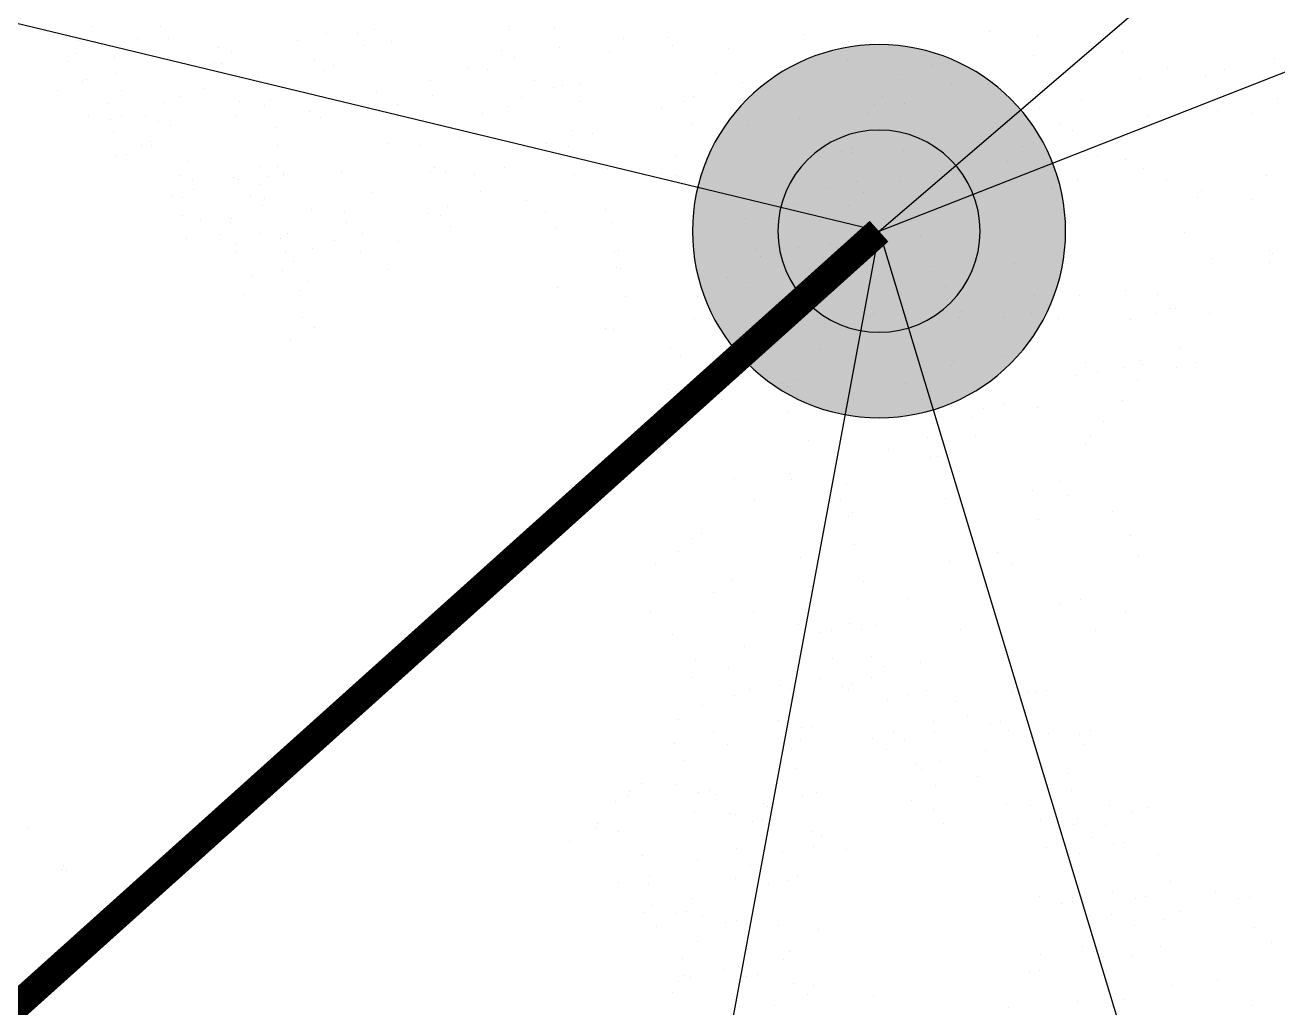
# Model space of a CAD drawing. Extents: x 671027 to 671614, y 802418 to 802669.
# Drawn here: x 671328.554 to 671329.897, y 802472.039 to 802473.093 of the extents above; entities that cross this region are included whole.
import ezdxf

# ---------------------------------------------------------------- set-up
doc = ezdxf.new("R2010")
doc.units = 0
for name, color, linetype in [('Bubbler 60', 200, 'Continuous'), ('drip line', 7, 'Continuous'), ('fetcs malty hade', 8, 'Continuous'), ('Pipe-Lateral-10 Bars-32mm', 7, 'Continuous'), ('ROAD BORDER', 7, 'Continuous'), ('Roads boundry', 7, 'Continuous'), ('shrubs-Gc', 7, 'Continuous')]:
    doc.layers.add(name, color=color, linetype=linetype)
doc.styles.get("Standard").update_dxf_attribs({"font": 'arial.ttf'})
doc.linetypes.add('32mm', pattern='A,0.5,-0.2,["32mm",Standard,S=0.1,R=0,X=-0.1,Y=-0.05],-0.5', length=1.2)
pattern_1 = [(90, (0, 0), (-0.5, 0), [])]

# ---------------------------------------------------------------- blocks, each defined once
blk = doc.blocks.new('wt')
at = {"layer": 'fetcs malty hade', "color": 0}
for p, q in [((0, 0, -0.01022), (-0.2813, 0.78617, -0.01022)), ((0.31481, 0.57136, -0.01022), (0.31481, 0.57136, -0.01022)), ((0.34107, 0.55149, -0.01022), (0.34107, 0.55149, -0.01022)), ((0.34336, 0.55308, -0.01022), (0.34336, 0.55308, -0.01022)), ((0.34476, 0.55011, -0.01022), (0.34476, 0.55011, -0.01022)), ((-0.14331, 0.50348, -0.01022), (-0.14331, 0.50348, -0.01022)), ((-0.16506, 0.48889, -0.01022), (-0.16506, 0.48889, -0.01022)), ((-0.1605, 0.49515, -0.01022), (-0.1605, 0.49515, -0.01022)), ((-0.17283, 0.48709, -0.01022), (-0.17283, 0.48709, -0.01022)), ((-0.14762, 0.48446, -0.01022), (-0.14762, 0.48446, -0.01022)), ((-0.1469, 0.4872, -0.01022), (-0.1469, 0.4872, -0.01022)), ((-0.12466, 0.48587, -0.01022), (-0.12466, 0.48587, -0.01022)), ((-0.18051, 0.47787, -0.01022), (-0.18051, 0.47787, -0.01022)), ((-0.13162, 0.47262, -0.01022), (-0.13162, 0.47262, -0.01022)), ((-0.12152, 0.472, -0.01022), (-0.12152, 0.472, -0.01022)), ((-0.15955, 0.46545, -0.01022), (-0.15955, 0.46545, -0.01022)), ((-0.14944, 0.46617, -0.01022), (-0.14944, 0.46617, -0.01022)), ((-0.1227, 0.46537, -0.01022), (-0.1227, 0.46537, -0.01022)), ((-0.11346, 0.47093, -0.01022), (-0.11346, 0.47093, -0.01022)), ((-0.09815, 0.46433, -0.01022), (-0.09815, 0.46433, -0.01022)), ((-0.09811, 0.47181, -0.01022), (-0.09811, 0.47181, -0.01022)), ((-0.13871, 0.46366, -0.01022), (-0.13871, 0.46366, -0.01022)), ((-0.16986, 0.44965, -0.01022), (-0.16986, 0.44965, -0.01022)), ((-0.1206, 0.45009, -0.01022), (-0.1206, 0.45009, -0.01022)), ((-0.1047, 0.4487, -0.01022), (-0.1047, 0.4487, -0.01022)), ((-0.10287, 0.45439, -0.01022), (-0.10287, 0.45439, -0.01022)), ((-0.10244, 0.4484, -0.01022), (-0.10244, 0.4484, -0.01022)), ((-0.11705, 0.44232, -0.01022), (-0.11705, 0.44232, -0.01022)), ((-0.17576, 0.43474, -0.01022), (-0.17576, 0.43474, -0.01022)), ((-0.12826, 0.43824, -0.01022), (-0.12826, 0.43824, -0.01022)), ((-0.11351, 0.43487, -0.01022), (-0.11351, 0.43487, -0.01022)), ((-0.08188, 0.43268, -0.01022), (-0.08188, 0.43268, -0.01022)), ((-0.06952, 0.43906, -0.01022), (-0.06952, 0.43906, -0.01022)), ((-0.05636, 0.43378, -0.01022), (-0.05636, 0.43378, -0.01022)), ((-0.04221, 0.43284, -0.01022), (-0.04221, 0.43284, -0.01022)), ((-0.16817, 0.43059, -0.01022), (-0.16817, 0.43059, -0.01022)), ((-0.13092, 0.4276, -0.01022), (-0.13092, 0.4276, -0.01022)), ((-0.09007, 0.42677, -0.01022), (-0.09007, 0.42677, -0.01022)), ((-0.07834, 0.42524, -0.01022), (-0.07834, 0.42524, -0.01022)), ((-0.07191, 0.42508, -0.01022), (-0.07191, 0.42508, -0.01022)), ((-0.06806, 0.43248, -0.01022), (-0.06806, 0.43248, -0.01022)), ((-0.05297, 0.42249, -0.01022), (-0.05297, 0.42249, -0.01022)), ((-0.13436, 0.41224, -0.01022), (-0.13436, 0.41224, -0.01022)), ((-0.04201, 0.41102, -0.01022), (-0.04201, 0.41102, -0.01022)), ((-0.14995, 0.40367, -0.01022), (-0.14995, 0.40367, -0.01022)), ((-0.05127, 0.40343, -0.01022), (-0.05127, 0.40343, -0.01022)), ((-0.04867, 0.40427, -0.01022), (-0.04867, 0.40427, -0.01022)), ((-0.03457, 0.4023, -0.01022), (-0.03457, 0.4023, -0.01022)), ((-0.03051, 0.40258, -0.01022), (-0.03051, 0.40258, -0.01022)), ((-0.15899, 0.40009, -0.01022), (-0.15899, 0.40009, -0.01022)), ((-0.14892, 0.39923, -0.01022), (-0.14892, 0.39923, -0.01022)), ((-0.11478, 0.39403, -0.01022), (-0.11478, 0.39403, -0.01022)), ((-0.07681, 0.39934, -0.01022), (-0.07681, 0.39934, -0.01022)), ((-0.0755, 0.39646, -0.01022), (-0.0755, 0.39646, -0.01022)), ((-0.01358, 0.39499, -0.01022), (-0.01358, 0.39499, -0.01022)), ((-0.00302, 0.40016, -0.01022), (-0.00302, 0.40016, -0.01022)), ((-0.15563, 0.39197, -0.01022), (-0.15563, 0.39197, -0.01022)), ((-0.12382, 0.39046, -0.01022), (-0.12382, 0.39046, -0.01022)), ((-0.06466, 0.38983, -0.01022), (-0.06466, 0.38983, -0.01022)), ((-0.04033, 0.38683, -0.01022), (-0.04033, 0.38683, -0.01022)), ((-0.08185, 0.3815, -0.01022), (-0.08185, 0.3815, -0.01022)), ((-0.07065, 0.38341, -0.01022), (-0.07065, 0.38341, -0.01022)), ((-0.06151, 0.38164, -0.01022), (-0.06151, 0.38164, -0.01022)), ((-0.0576, 0.38284, -0.01022), (-0.0576, 0.38284, -0.01022)), ((-0.13763, 0.37685, -0.01022), (-0.13763, 0.37685, -0.01022)), ((-0.12308, 0.37116, -0.01022), (-0.12308, 0.37116, -0.01022)), ((-0.11948, 0.37516, -0.01022), (-0.11948, 0.37516, -0.01022)), ((-0.08079, 0.37136, -0.01022), (-0.08079, 0.37136, -0.01022)), ((-0.07522, 0.37723, -0.01022), (-0.07522, 0.37723, -0.01022)), ((-0.03548, 0.37378, -0.01022), (-0.03548, 0.37378, -0.01022)), ((-0.02634, 0.372, -0.01022), (-0.02634, 0.372, -0.01022)), ((-0.01551, 0.37499, -0.01022), (-0.01551, 0.37499, -0.01022)), ((0.02809, 0.37487, -0.01022), (0.02809, 0.37487, -0.01022)), ((-0.10493, 0.36947, -0.01022), (-0.10493, 0.36947, -0.01022)), ((-0.09414, 0.36948, -0.01022), (-0.09414, 0.36948, -0.01022)), ((-0.07598, 0.36779, -0.01022), (-0.07598, 0.36779, -0.01022)), ((-0.07471, 0.3682, -0.01022), (-0.07471, 0.3682, -0.01022)), ((-0.03816, 0.36935, -0.01022), (-0.03816, 0.36935, -0.01022)), ((-0.02021, 0.36763, -0.01022), (-0.02021, 0.36763, -0.01022)), ((-0.00205, 0.36594, -0.01022), (-0.00205, 0.36594, -0.01022)), ((0.01499, 0.36566, -0.01022), (0.01499, 0.36566, -0.01022)), ((-0.02722, 0.35495, -0.01022), (-0.02722, 0.35495, -0.01022)), ((-0.00689, 0.36034, -0.01022), (-0.00689, 0.36034, -0.01022)), ((0.02205, 0.35867, -0.01022), (0.02205, 0.35867, -0.01022)), ((-0.15786, 0.35015, -0.01022), (-0.15786, 0.35015, -0.01022)), ((-0.11302, 0.34725, -0.01022), (-0.11302, 0.34725, -0.01022)), ((-0.05171, 0.35306, -0.01022), (-0.05171, 0.35306, -0.01022)), ((-0.14514, 0.34102, -0.01022), (-0.14514, 0.34102, -0.01022)), ((-0.10852, 0.34085, -0.01022), (-0.10852, 0.34085, -0.01022)), ((-0.03063, 0.34065, -0.01022), (-0.03063, 0.34065, -0.01022)), ((-0.16019, 0.33153, -0.01022), (-0.16019, 0.33153, -0.01022)), ((-0.13752, 0.33619, -0.01022), (-0.13752, 0.33619, -0.01022)), ((-0.11937, 0.3345, -0.01022), (-0.11937, 0.3345, -0.01022)), ((-0.07335, 0.33122, -0.01022), (-0.07335, 0.33122, -0.01022)), ((-0.04782, 0.33232, -0.01022), (-0.04782, 0.33232, -0.01022)), ((-0.04128, 0.33149, -0.01022), (-0.04128, 0.33149, -0.01022)), ((-0.1399, 0.32953, -0.01022), (-0.1399, 0.32953, -0.01022)), ((-0.11806, 0.32941, -0.01022), (-0.11806, 0.32941, -0.01022)), ((-0.02133, 0.32538, -0.01022), (-0.02133, 0.32538, -0.01022)), ((-0.03316, 0.32235, -0.01022), (-0.03316, 0.32235, -0.01022)), ((-0.15849, 0.31247, -0.01022), (-0.15849, 0.31247, -0.01022)), ((-0.15037, 0.30856, -0.01022), (-0.15037, 0.30856, -0.01022)), ((-0.05838, 0.31436, -0.01022), (-0.05838, 0.31436, -0.01022)), ((-0.00885, 0.30917, -0.01022), (-0.00885, 0.30917, -0.01022)), ((-0.16005, 0.30146, -0.01022), (-0.16005, 0.30146, -0.01022)), ((-0.1208, 0.30403, -0.01022), (-0.1208, 0.30403, -0.01022)), ((-0.08792, 0.30097, -0.01022), (-0.08792, 0.30097, -0.01022)), ((-0.02603, 0.30083, -0.01022), (-0.02603, 0.30083, -0.01022)), ((-0.15096, 0.29142, -0.01022), (-0.15096, 0.29142, -0.01022)), ((-0.11111, 0.29185, -0.01022), (-0.11111, 0.29185, -0.01022)), ((-0.10047, 0.27667, -0.01022), (-0.10047, 0.27667, -0.01022)), ((-0.08403, 0.28024, -0.01022), (-0.08403, 0.28024, -0.01022)), ((-0.06669, 0.27576, -0.01022), (-0.06669, 0.27576, -0.01022)), ((-0.04115, 0.27986, -0.01022), (-0.04115, 0.27986, -0.01022)), ((-0.12436, 0.26977, -0.01022), (-0.12436, 0.26977, -0.01022)), ((-0.11455, 0.26969, -0.01022), (-0.11455, 0.26969, -0.01022)), ((-0.09639, 0.268, -0.01022), (-0.09639, 0.268, -0.01022)), ((-0.06928, 0.27308, -0.01022), (-0.06928, 0.27308, -0.01022)), ((-0.04463, 0.2678, -0.01022), (-0.04463, 0.2678, -0.01022)), ((-0.03918, 0.2724, -0.01022), (-0.03918, 0.2724, -0.01022)), ((-0.06617, 0.26674, -0.01022), (-0.06617, 0.26674, -0.01022)), ((-0.03183, 0.26717, -0.01022), (-0.03183, 0.26717, -0.01022)), ((-0.08643, 0.25568, -0.01022), (-0.08643, 0.25568, -0.01022)), ((-0.12951, 0.24545, -0.01022), (-0.12951, 0.24545, -0.01022)), ((-0.06225, 0.24875, -0.01022), (-0.06225, 0.24875, -0.01022)), ((-0.05126, 0.24605, -0.01022), (-0.05126, 0.24605, -0.01022)), ((-0.09998, 0.23939, -0.01022), (-0.09998, 0.23939, -0.01022)), ((-0.12709, 0.23331, -0.01022), (-0.12709, 0.23331, -0.01022)), ((-0.06481, 0.22976, -0.01022), (-0.06481, 0.22976, -0.01022)), ((0.36032, 0.2339, -0.01022), (0.36032, 0.2339, -0.01022)), ((-0.13822, 0.22329, -0.01022), (-0.13822, 0.22329, -0.01022)), ((-0.1029, 0.22368, -0.01022), (-0.1029, 0.22368, -0.01022)), ((0, 0, -0.01022), (0.75656, 0.22666, -0.01022)), ((-0.15249, 0.21717, -0.01022), (-0.15249, 0.21717, -0.01022)), ((-0.15076, 0.21761, -0.01022), (-0.15076, 0.21761, -0.01022)), ((-0.1326, 0.21592, -0.01022), (-0.1326, 0.21592, -0.01022)), ((-0.10772, 0.21396, -0.01022), (-0.10772, 0.21396, -0.01022)), ((-0.04288, 0.21817, -0.01022), (-0.04288, 0.21817, -0.01022)), ((0.35108, 0.21544, -0.01022), (0.35108, 0.21544, -0.01022)), ((0.35407, 0.21625, -0.01022), (0.35407, 0.21625, -0.01022)), ((-0.11721, 0.20482, -0.01022), (-0.11721, 0.20482, -0.01022)), ((-0.03457, 0.20679, -0.01022), (-0.03457, 0.20679, -0.01022)), ((0.38924, 0.20662, -0.01022), (0.38924, 0.20662, -0.01022)), ((-0.07719, 0.20141, -0.01022), (-0.07719, 0.20141, -0.01022)), ((-0.02386, 0.20182, -0.01022), (-0.02386, 0.20182, -0.01022)), ((0.01337, 0.20415, -0.01022), (0.01337, 0.20415, -0.01022)), ((0.33822, 0.20282, -0.01022), (0.33822, 0.20282, -0.01022)), ((0.35716, 0.20274, -0.01022), (0.35716, 0.20274, -0.01022)), ((-0.14837, 0.18889, -0.01022), (-0.14837, 0.18889, -0.01022)), ((-0.11175, 0.19354, -0.01022), (-0.11175, 0.19354, -0.01022)), ((0.33323, 0.19362, -0.01022), (0.33323, 0.19362, -0.01022)), ((0.33622, 0.19481, -0.01022), (0.33622, 0.19481, -0.01022)), ((0.37397, 0.18948, -0.01022), (0.37397, 0.18948, -0.01022)), ((0.4095, 0.19275, -0.01022), (0.4095, 0.19275, -0.01022)), ((-0.13619, 0.1873, -0.01022), (-0.13619, 0.1873, -0.01022)), ((-0.11245, 0.18769, -0.01022), (-0.11245, 0.18769, -0.01022)), ((-0.08321, 0.18446, -0.01022), (-0.08321, 0.18446, -0.01022)), ((-0.074, 0.18821, -0.01022), (-0.074, 0.18821, -0.01022)), ((-0.05584, 0.18652, -0.01022), (-0.05584, 0.18652, -0.01022)), ((0.32896, 0.18558, -0.01022), (0.32896, 0.18558, -0.01022)), ((0.38654, 0.18646, -0.01022), (0.38654, 0.18646, -0.01022)), ((0.39213, 0.18779, -0.01022), (0.39213, 0.18779, -0.01022)), ((0.40595, 0.18646, -0.01022), (0.40595, 0.18646, -0.01022)), ((0.41892, 0.18565, -0.01022), (0.41892, 0.18565, -0.01022)), ((-0.11209, 0.17621, -0.01022), (-0.11209, 0.17621, -0.01022)), ((-0.10102, 0.17767, -0.01022), (-0.10102, 0.17767, -0.01022)), ((0.04219, 0.17739, -0.01022), (0.04219, 0.17739, -0.01022)), ((0.45511, 0.17566, -0.01022), (0.45511, 0.17566, -0.01022)), ((0.46162, 0.17985, -0.01022), (0.46162, 0.17985, -0.01022)), ((-0.08004, 0.17201, -0.01022), (-0.08004, 0.17201, -0.01022)), ((-0.05764, 0.16527, -0.01022), (-0.05764, 0.16527, -0.01022)), ((-0.0321, 0.16937, -0.01022), (-0.0321, 0.16937, -0.01022)), ((-0.02329, 0.16571, -0.01022), (-0.02329, 0.16571, -0.01022)), ((-0.00539, 0.16658, -0.01022), (-0.00539, 0.16658, -0.01022)), ((0.00514, 0.16638, -0.01022), (0.00514, 0.16638, -0.01022)), ((0.04369, 0.17227, -0.01022), (0.04369, 0.17227, -0.01022)), ((0.22183, 0.16833, -0.01022), (0.22183, 0.16833, -0.01022)), ((0.41169, 0.16597, -0.01022), (0.41169, 0.16597, -0.01022)), ((0.41201, 0.17269, -0.01022), (0.41201, 0.17269, -0.01022)), ((0.44103, 0.17137, -0.01022), (0.44103, 0.17137, -0.01022)), ((0.45169, 0.17164, -0.01022), (0.45169, 0.17164, -0.01022)), ((0.45312, 0.16765, -0.01022), (0.45312, 0.16765, -0.01022)), ((-0.00514, 0.16402, -0.01022), (-0.00514, 0.16402, -0.01022)), ((0.00565, 0.16404, -0.01022), (0.00565, 0.16404, -0.01022)), ((0.02381, 0.16235, -0.01022), (0.02381, 0.16235, -0.01022)), ((0.19276, 0.16164, -0.01022), (0.19276, 0.16164, -0.01022)), ((0.29118, 0.15815, -0.01022), (0.29118, 0.15815, -0.01022)), ((0.30583, 0.162, -0.01022), (0.30583, 0.162, -0.01022)), ((0.33193, 0.16415, -0.01022), (0.33193, 0.16415, -0.01022)), ((0.4039, 0.16137, -0.01022), (0.4039, 0.16137, -0.01022)), ((0.43128, 0.16126, -0.01022), (0.43128, 0.16126, -0.01022)), ((-0.13051, 0.15597, -0.01022), (-0.13051, 0.15597, -0.01022)), ((0.23767, 0.15579, -0.01022), (0.23767, 0.15579, -0.01022)), ((0.31746, 0.15725, -0.01022), (0.31746, 0.15725, -0.01022)), ((0.338, 0.15038, -0.01022), (0.338, 0.15038, -0.01022)), ((0.35075, 0.15409, -0.01022), (0.35075, 0.15409, -0.01022)), ((0.38091, 0.15538, -0.01022), (0.38091, 0.15538, -0.01022)), ((0.41513, 0.15596, -0.01022), (0.41513, 0.15596, -0.01022)), ((-0.13746, 0.14647, -0.01022), (-0.13746, 0.14647, -0.01022)), ((0.08479, 0.14221, -0.01022), (0.08479, 0.14221, -0.01022)), ((0.18623, 0.14692, -0.01022), (0.18623, 0.14692, -0.01022)), ((0.25553, 0.14316, -0.01022), (0.25553, 0.14316, -0.01022)), ((0.26578, 0.14668, -0.01022), (0.26578, 0.14668, -0.01022)), ((0.28438, 0.14191, -0.01022), (0.28438, 0.14191, -0.01022)), ((0.33767, 0.14366, -0.01022), (0.33767, 0.14366, -0.01022)), ((0.42119, 0.14219, -0.01022), (0.42119, 0.14219, -0.01022)), ((0.4503, 0.14633, -0.01022), (0.4503, 0.14633, -0.01022)), ((0.05926, 0.13811, -0.01022), (0.05926, 0.13811, -0.01022)), ((0.08664, 0.138, -0.01022), (0.08664, 0.138, -0.01022)), ((0.17919, 0.13726, -0.01022), (0.17919, 0.13726, -0.01022)), ((0.30096, 0.13705, -0.01022), (0.30096, 0.13705, -0.01022)), ((0.34087, 0.14007, -0.01022), (0.34087, 0.14007, -0.01022)), ((0.42087, 0.13547, -0.01022), (0.42087, 0.13547, -0.01022)), ((-0.09214, 0.12772, -0.01022), (-0.09214, 0.12772, -0.01022)), ((-0.05086, 0.1318, -0.01022), (-0.05086, 0.1318, -0.01022)), ((0.06428, 0.1324, -0.01022), (0.06428, 0.1324, -0.01022)), ((0.17655, 0.13093, -0.01022), (0.17655, 0.13093, -0.01022)), ((0.21436, 0.12763, -0.01022), (0.21436, 0.12763, -0.01022)), ((0.3101, 0.12902, -0.01022), (0.3101, 0.12902, -0.01022)), ((0.35372, 0.13267, -0.01022), (0.35372, 0.13267, -0.01022)), ((0.35457, 0.12863, -0.01022), (0.35457, 0.12863, -0.01022)), ((0.37604, 0.13044, -0.01022), (0.37604, 0.13044, -0.01022)), ((0.39429, 0.13333, -0.01022), (0.39429, 0.13333, -0.01022)), ((0.42317, 0.12938, -0.01022), (0.42317, 0.12938, -0.01022)), ((0.45636, 0.13255, -0.01022), (0.45636, 0.13255, -0.01022)), ((-0.13527, 0.11835, -0.01022), (-0.13527, 0.11835, -0.01022)), ((-0.06084, 0.12178, -0.01022), (-0.06084, 0.12178, -0.01022)), ((-0.04861, 0.12325, -0.01022), (-0.04861, 0.12325, -0.01022)), ((0.04191, 0.12083, -0.01022), (0.04191, 0.12083, -0.01022)), ((0.26224, 0.12295, -0.01022), (0.26224, 0.12295, -0.01022)), ((0.28039, 0.12126, -0.01022), (0.28039, 0.12126, -0.01022)), ((0.35979, 0.11889, -0.01022), (0.35979, 0.11889, -0.01022)), ((0.38714, 0.12306, -0.01022), (0.38714, 0.12306, -0.01022)), ((0.40035, 0.11956, -0.01022), (0.40035, 0.11956, -0.01022)), ((0.45604, 0.12583, -0.01022), (0.45604, 0.12583, -0.01022)), ((-0.12977, 0.1165, -0.01022), (-0.12977, 0.1165, -0.01022)), ((-0.09385, 0.11319, -0.01022), (-0.09385, 0.11319, -0.01022)), ((0.02864, 0.1174, -0.01022), (0.02864, 0.1174, -0.01022)), ((0.20801, 0.11543, -0.01022), (0.20801, 0.11543, -0.01022)), ((0.24994, 0.11178, -0.01022), (0.24994, 0.11178, -0.01022)), ((0.27732, 0.11167, -0.01022), (0.27732, 0.11167, -0.01022)), ((0.34952, 0.1108, -0.01022), (0.34952, 0.1108, -0.01022)), ((0.35946, 0.11217, -0.01022), (0.35946, 0.11217, -0.01022)), ((0.37843, 0.11214, -0.01022), (0.37843, 0.11214, -0.01022)), ((0.40002, 0.11284, -0.01022), (0.40002, 0.11284, -0.01022)), ((0.47615, 0.11727, -0.01022), (0.47615, 0.11727, -0.01022)), ((-0.09648, 0.10679, -0.01022), (-0.09648, 0.10679, -0.01022)), ((-0.08009, 0.10964, -0.01022), (-0.08009, 0.10964, -0.01022)), ((0.06242, 0.10372, -0.01022), (0.06242, 0.10372, -0.01022)), ((0.09455, 0.10962, -0.01022), (0.09455, 0.10962, -0.01022)), ((0.14495, 0.10711, -0.01022), (0.14495, 0.10711, -0.01022)), ((0.229, 0.10385, -0.01022), (0.229, 0.10385, -0.01022)), ((0.35149, 0.10807, -0.01022), (0.35149, 0.10807, -0.01022)), ((0.42637, 0.1095, -0.01022), (0.42637, 0.1095, -0.01022)), ((0.44339, 0.10429, -0.01022), (0.44339, 0.10429, -0.01022)), ((0.44808, 0.10836, -0.01022), (0.44808, 0.10836, -0.01022)), ((0.46412, 0.10416, -0.01022), (0.46412, 0.10416, -0.01022)), ((0.01881, 0.09761, -0.01022), (0.01881, 0.09761, -0.01022)), ((0.05988, 0.10021, -0.01022), (0.05988, 0.10021, -0.01022)), ((0.08172, 0.09819, -0.01022), (0.08172, 0.09819, -0.01022)), ((0.15902, 0.0958, -0.01022), (0.15902, 0.0958, -0.01022)), ((0.29873, 0.0955, -0.01022), (0.29873, 0.0955, -0.01022)), ((0.3811, 0.10179, -0.01022), (0.3811, 0.10179, -0.01022)), ((0.39925, 0.1001, -0.01022), (0.39925, 0.1001, -0.01022)), ((0.47191, 0.09602, -0.01022), (0.47191, 0.09602, -0.01022)), ((-0.10954, 0.09141, -0.01022), (-0.10954, 0.09141, -0.01022)), ((0.27681, 0.09265, -0.01022), (0.27681, 0.09265, -0.01022)), ((0.32989, 0.0875, -0.01022), (0.32989, 0.0875, -0.01022)), ((0.39687, 0.09407, -0.01022), (0.39687, 0.09407, -0.01022)), ((0.46626, 0.09178, -0.01022), (0.46626, 0.09178, -0.01022)), ((-0.12411, 0.08169, -0.01022), (-0.12411, 0.08169, -0.01022)), ((-0.08668, 0.07889, -0.01022), (-0.08668, 0.07889, -0.01022)), ((-0.01683, 0.08262, -0.01022), (-0.01683, 0.08262, -0.01022)), ((0.02305, 0.08603, -0.01022), (0.02305, 0.08603, -0.01022)), ((0.05043, 0.08592, -0.01022), (0.05043, 0.08592, -0.01022)), ((0.28, 0.08611, -0.01022), (0.28, 0.08611, -0.01022)), ((0.30479, 0.08173, -0.01022), (0.30479, 0.08173, -0.01022)), ((0.31198, 0.08302, -0.01022), (0.31198, 0.08302, -0.01022)), ((0.34804, 0.08581, -0.01022), (0.34804, 0.08581, -0.01022)), ((0.37011, 0.08245, -0.01022), (0.37011, 0.08245, -0.01022)), ((0.37966, 0.08236, -0.01022), (0.37966, 0.08236, -0.01022)), ((0.43204, 0.08443, -0.01022), (0.43204, 0.08443, -0.01022)), ((-0.10208, 0.07542, -0.01022), (-0.10208, 0.07542, -0.01022)), ((-0.07469, 0.07531, -0.01022), (-0.07469, 0.07531, -0.01022)), ((0.00304, 0.07848, -0.01022), (0.00304, 0.07848, -0.01022)), ((0.0077, 0.07589, -0.01022), (0.0077, 0.07589, -0.01022)), ((0.05223, 0.07081, -0.01022), (0.05223, 0.07081, -0.01022)), ((0.14496, 0.07234, -0.01022), (0.14496, 0.07234, -0.01022)), ((0.14909, 0.07101, -0.01022), (0.14909, 0.07101, -0.01022)), ((0.19861, 0.07103, -0.01022), (0.19861, 0.07103, -0.01022)), ((0.24024, 0.07697, -0.01022), (0.24024, 0.07697, -0.01022)), ((0.30447, 0.07501, -0.01022), (0.30447, 0.07501, -0.01022)), ((0.3459, 0.07669, -0.01022), (0.3459, 0.07669, -0.01022)), ((0.37328, 0.07658, -0.01022), (0.37328, 0.07658, -0.01022)), ((-0.01476, 0.06425, -0.01022), (-0.01476, 0.06425, -0.01022)), ((0.00885, 0.06378, -0.01022), (0.00885, 0.06378, -0.01022)), ((0.08873, 0.0705, -0.01022), (0.08873, 0.0705, -0.01022)), ((0.0909, 0.06769, -0.01022), (0.0909, 0.06769, -0.01022)), ((0.10689, 0.06882, -0.01022), (0.10689, 0.06882, -0.01022)), ((0.24631, 0.0632, -0.01022), (0.24631, 0.0632, -0.01022)), ((0.27541, 0.06734, -0.01022), (0.27541, 0.06734, -0.01022)), ((0.0034, 0.06256, -0.01022), (0.0034, 0.06256, -0.01022)), ((0.0874, 0.06118, -0.01022), (0.0874, 0.06118, -0.01022)), ((0.12607, 0.05806, -0.01022), (0.12607, 0.05806, -0.01022)), ((0.24598, 0.05648, -0.01022), (0.24598, 0.05648, -0.01022)), ((0.26353, 0.05746, -0.01022), (0.26353, 0.05746, -0.01022)), ((0.38355, 0.06162, -0.01022), (0.38355, 0.06162, -0.01022)), ((0.47743, 0.05512, -0.01022), (0.47743, 0.05512, -0.01022)), ((-0.10232, 0.05021, -0.01022), (-0.10232, 0.05021, -0.01022)), ((-0.02243, 0.05125, -0.01022), (-0.02243, 0.05125, -0.01022)), ((0.00496, 0.05113, -0.01022), (0.00496, 0.05113, -0.01022)), ((0.28148, 0.05356, -0.01022), (0.28148, 0.05356, -0.01022)), ((0.28391, 0.04991, -0.01022), (0.28391, 0.04991, -0.01022)), ((-0.07551, 0.04223, -0.01022), (-0.07551, 0.04223, -0.01022)), ((-0.01691, 0.04285, -0.01022), (-0.01691, 0.04285, -0.01022)), ((0.02949, 0.0444, -0.01022), (0.02949, 0.0444, -0.01022)), ((0.07006, 0.04506, -0.01022), (0.07006, 0.04506, -0.01022)), ((0.16462, 0.04228, -0.01022), (0.16462, 0.04228, -0.01022)), ((0.24291, 0.04448, -0.01022), (0.24291, 0.04448, -0.01022)), ((0.28115, 0.04684, -0.01022), (0.28115, 0.04684, -0.01022)), ((-0.12771, 0.03406, -0.01022), (-0.12771, 0.03406, -0.01022)), ((0.01983, 0.03591, -0.01022), (0.01983, 0.03591, -0.01022)), ((0.15575, 0.03709, -0.01022), (0.15575, 0.03709, -0.01022)), ((0.1739, 0.0354, -0.01022), (0.1739, 0.0354, -0.01022)), ((0.17592, 0.03791, -0.01022), (0.17592, 0.03791, -0.01022)), ((0.19408, 0.03622, -0.01022), (0.19408, 0.03622, -0.01022)), ((0.21743, 0.03322, -0.01022), (0.21743, 0.03322, -0.01022)), ((0.24735, 0.03767, -0.01022), (0.24735, 0.03767, -0.01022)), ((0.26487, 0.03327, -0.01022), (0.26487, 0.03327, -0.01022)), ((0.27808, 0.03484, -0.01022), (0.27808, 0.03484, -0.01022)), ((0.31595, 0.03842, -0.01022), (0.31595, 0.03842, -0.01022)), ((-0.02994, 0.02812, -0.01022), (-0.02994, 0.02812, -0.01022)), ((0.00453, 0.0314, -0.01022), (0.00453, 0.0314, -0.01022)), ((0.00709, 0.0279, -0.01022), (0.00709, 0.0279, -0.01022)), ((0.24607, 0.02795, -0.01022), (0.24607, 0.02795, -0.01022)), ((0.27194, 0.02628, -0.01022), (0.27194, 0.02628, -0.01022)), ((0.29282, 0.02587, -0.01022), (0.29282, 0.02587, -0.01022)), ((0.31312, 0.02468, -0.01022), (0.31312, 0.02468, -0.01022)), ((0.32415, 0.03044, -0.01022), (0.32415, 0.03044, -0.01022)), ((-0.05242, 0.01831, -0.01022), (-0.05242, 0.01831, -0.01022)), ((-0.01808, 0.01719, -0.01022), (-0.01808, 0.01719, -0.01022)), ((0.01602, 0.01873, -0.01022), (0.01602, 0.01873, -0.01022)), ((0.31915, 0.01853, -0.01022), (0.31915, 0.01853, -0.01022)), ((0.35763, 0.0183, -0.01022), (0.35763, 0.0183, -0.01022)), ((-0.10911, 0.00811, -0.01022), (-0.10911, 0.00811, -0.01022)), ((-0.05372, 0.01074, -0.01022), (-0.05372, 0.01074, -0.01022)), ((-0.05097, 0.01216, -0.01022), (-0.05097, 0.01216, -0.01022)), ((-0.03281, 0.01047, -0.01022), (-0.03281, 0.01047, -0.01022)), ((0.05119, 0.00909, -0.01022), (0.05119, 0.00909, -0.01022)), ((0.13673, 0.00875, -0.01022), (0.13673, 0.00875, -0.01022)), ((0.29138, 0.01279, -0.01022), (0.29138, 0.01279, -0.01022)), ((0.33558, 0.01333, -0.01022), (0.33558, 0.01333, -0.01022)), ((0.33887, 0.00939, -0.01022), (0.33887, 0.00939, -0.01022)), ((0, 0, -0.01022), (-0.46406, -0.67566, -0.01022)), ((0, 0, -0.01022), (-0.21337, -0.78061, -0.01022)), ((-0.12072, 0.00601, -0.01022), (-0.12072, 0.00601, -0.01022)), ((-0.0255, 0.00723, -0.01022), (-0.0255, 0.00723, -0.01022)), ((0, 0, -0.01022), (0.84762, -0.16006, -0.01022)), ((0.23114, 0.00697, -0.01022), (0.23114, 0.00697, -0.01022)), ((0.27188, 0.00282, -0.01022), (0.27188, 0.00282, -0.01022)), ((0.29004, 0.00113, -0.01022), (0.29004, 0.00113, -0.01022)), ((0.3495, 0.00227, -0.01022), (0.3495, 0.00227, -0.01022)), ((0.36469, 0.00506, -0.01022), (0.36469, 0.00506, -0.01022)), ((-0.07912, -0.0054, -0.01022), (-0.07912, -0.0054, -0.01022)), ((-0.07394, -0.00152, -0.01022), (-0.07394, -0.00152, -0.01022)), ((0.01712, -0.00633, -0.01022), (0.01712, -0.00633, -0.01022)), ((0.09668, -0.00656, -0.01022), (0.09668, -0.00656, -0.01022)), ((0.31004, -0.00124, -0.01022), (0.31004, -0.00124, -0.01022)), ((0.31683, -0.00101, -0.01022), (0.31683, -0.00101, -0.01022)), ((0.33498, -0.0027, -0.01022), (0.33498, -0.0027, -0.01022)), ((0.37404, -0.00024, -0.01022), (0.37404, -0.00024, -0.01022)), ((-0.08399, -0.0113, -0.01022), (-0.08399, -0.0113, -0.01022)), ((-0.11542, -0.02034, -0.01022), (-0.11542, -0.02034, -0.01022)), ((-0.09644, -0.02262, -0.01022), (-0.09644, -0.02262, -0.01022)), ((-0.04882, -0.02093, -0.01022), (-0.04882, -0.02093, -0.01022)), ((-0.02946, -0.01606, -0.01022), (-0.02946, -0.01606, -0.01022)), ((-0.00382, -0.02115, -0.01022), (-0.00382, -0.02115, -0.01022)), ((0.09139, -0.01993, -0.01022), (0.09139, -0.01993, -0.01022)), ((0.13185, -0.01619, -0.01022), (0.13185, -0.01619, -0.01022)), ((0.14475, -0.01719, -0.01022), (0.14475, -0.01719, -0.01022)), ((0.14476, -0.02152, -0.01022), (0.14476, -0.02152, -0.01022)), ((0.17141, -0.02331, -0.01022), (0.17141, -0.02331, -0.01022)), ((0.21073, -0.02211, -0.01022), (0.21073, -0.02211, -0.01022)), ((0.2989, -0.01591, -0.01022), (0.2989, -0.01591, -0.01022)), ((0.3084, -0.02262, -0.01022), (0.3084, -0.02262, -0.01022)), ((-0.07828, -0.02431, -0.01022), (-0.07828, -0.02431, -0.01022)), ((0.00572, -0.02569, -0.01022), (0.00572, -0.02569, -0.01022)), ((0.25407, -0.02386, -0.01022), (0.25407, -0.02386, -0.01022)), ((0.3314, -0.03131, -0.01022), (0.3314, -0.03131, -0.01022)), ((0.34715, -0.0245, -0.01022), (0.34715, -0.0245, -0.01022)), ((0.49308, -0.02851, -0.01022), (0.49308, -0.02851, -0.01022)), ((0.02596, -0.03188, -0.01022), (0.02596, -0.03188, -0.01022)), ((0.03891, -0.03781, -0.01022), (0.03891, -0.03781, -0.01022)), ((0.08635, -0.03776, -0.01022), (0.08635, -0.03776, -0.01022)), ((0.08881, -0.03625, -0.01022), (0.08881, -0.03625, -0.01022)), ((0.31447, -0.0364, -0.01022), (0.31447, -0.0364, -0.01022)), ((-0.09977, -0.04442, -0.01022), (-0.09977, -0.04442, -0.01022)), ((0.05542, -0.046, -0.01022), (0.05542, -0.046, -0.01022)), ((0.05954, -0.04465, -0.01022), (0.05954, -0.04465, -0.01022)), ((0.12223, -0.04518, -0.01022), (0.12223, -0.04518, -0.01022)), ((0.1346, -0.04635, -0.01022), (0.1346, -0.04635, -0.01022)), ((0.22863, -0.04188, -0.01022), (0.22863, -0.04188, -0.01022)), ((0.31414, -0.04312, -0.01022), (0.31414, -0.04312, -0.01022)), ((0.36657, -0.04095, -0.01022), (0.36657, -0.04095, -0.01022)), ((0.47246, -0.04394, -0.01022), (0.47246, -0.04394, -0.01022)), ((-0.10434, -0.05317, -0.01022), (-0.10434, -0.05317, -0.01022)), ((-0.08739, -0.05505, -0.01022), (-0.08739, -0.05505, -0.01022)), ((0.11793, -0.05312, -0.01022), (0.11793, -0.05312, -0.01022)), ((0.20873, -0.05254, -0.01022), (0.20873, -0.05254, -0.01022)), ((0.27222, -0.05017, -0.01022), (0.27222, -0.05017, -0.01022)), ((0.27429, -0.04895, -0.01022), (0.27429, -0.04895, -0.01022)), ((0.29219, -0.05333, -0.01022), (0.29219, -0.05333, -0.01022)), ((0.29722, -0.05221, -0.01022), (0.29722, -0.05221, -0.01022)), ((0.32069, -0.0474, -0.01022), (0.32069, -0.0474, -0.01022)), ((0.4622, -0.05203, -0.01022), (0.4622, -0.05203, -0.01022)), ((0.47214, -0.05066, -0.01022), (0.47214, -0.05066, -0.01022)), ((0.1067, -0.05601, -0.01022), (0.1067, -0.05601, -0.01022)), ((0.21693, -0.06052, -0.01022), (0.21693, -0.06052, -0.01022)), ((0.29716, -0.06147, -0.01022), (0.29716, -0.06147, -0.01022)), ((0.36894, -0.05599, -0.01022), (0.36894, -0.05599, -0.01022)), ((0.37788, -0.0613, -0.01022), (0.37788, -0.0613, -0.01022)), ((0.42574, -0.05523, -0.01022), (0.42574, -0.05523, -0.01022)), ((-0.04835, -0.06816, -0.01022), (-0.04835, -0.06816, -0.01022)), ((0.08672, -0.07051, -0.01022), (0.08672, -0.07051, -0.01022)), ((0.11649, -0.0662, -0.01022), (0.11649, -0.0662, -0.01022)), ((0.29826, -0.0671, -0.01022), (0.29826, -0.0671, -0.01022)), ((0.39604, -0.06299, -0.01022), (0.39604, -0.06299, -0.01022)), ((0.43181, -0.06901, -0.01022), (0.43181, -0.06901, -0.01022)), ((-0.08412, -0.07826, -0.01022), (-0.08412, -0.07826, -0.01022)), ((0.06195, -0.07189, -0.01022), (0.06195, -0.07189, -0.01022)), ((0.17242, -0.07848, -0.01022), (0.17242, -0.07848, -0.01022)), ((0.29793, -0.07382, -0.01022), (0.29793, -0.07382, -0.01022)), ((0.325, -0.07207, -0.01022), (0.325, -0.07207, -0.01022)), ((0.38395, -0.07508, -0.01022), (0.38395, -0.07508, -0.01022)), ((0.4021, -0.07677, -0.01022), (0.4021, -0.07677, -0.01022)), ((0.42901, -0.07593, -0.01022), (0.42901, -0.07593, -0.01022)), ((0.43148, -0.07573, -0.01022), (0.43148, -0.07573, -0.01022)), ((0.49408, -0.07212, -0.01022), (0.49408, -0.07212, -0.01022)), ((-0.11726, -0.08215, -0.01022), (-0.11726, -0.08215, -0.01022)), ((-0.07821, -0.08555, -0.01022), (-0.07821, -0.08555, -0.01022)), ((-0.0352, -0.08465, -0.01022), (-0.0352, -0.08465, -0.01022)), ((0.02951, -0.08221, -0.01022), (0.02951, -0.08221, -0.01022)), ((0.19057, -0.08017, -0.01022), (0.19057, -0.08017, -0.01022)), ((0.35085, -0.08112, -0.01022), (0.35085, -0.08112, -0.01022)), ((0.36203, -0.08249, -0.01022), (0.36203, -0.08249, -0.01022)), ((0.38019, -0.08418, -0.01022), (0.38019, -0.08418, -0.01022)), ((0.38362, -0.0818, -0.01022), (0.38362, -0.0818, -0.01022)), ((0.40178, -0.08349, -0.01022), (0.40178, -0.08349, -0.01022)), ((0.44116, -0.08528, -0.01022), (0.44116, -0.08528, -0.01022)), ((0.46039, -0.07895, -0.01022), (0.46039, -0.07895, -0.01022)), ((0.46419, -0.08556, -0.01022), (0.46419, -0.08556, -0.01022)), ((-0.06125, -0.09078, -0.01022), (-0.06125, -0.09078, -0.01022)), ((0.05049, -0.09262, -0.01022), (0.05049, -0.09262, -0.01022)), ((0.06172, -0.08973, -0.01022), (0.06172, -0.08973, -0.01022)), ((0.06864, -0.09431, -0.01022), (0.06864, -0.09431, -0.01022)), ((0.07987, -0.09142, -0.01022), (0.07987, -0.09142, -0.01022)), ((0.12038, -0.08694, -0.01022), (0.12038, -0.08694, -0.01022)), ((0.24455, -0.0878, -0.01022), (0.24455, -0.0878, -0.01022)), ((0.32781, -0.09134, -0.01022), (0.32781, -0.09134, -0.01022)), ((0.33427, -0.09313, -0.01022), (0.33427, -0.09313, -0.01022)), ((0.39245, -0.09161, -0.01022), (0.39245, -0.09161, -0.01022)), ((0.46782, -0.0914, -0.01022), (0.46782, -0.0914, -0.01022)), ((0.49981, -0.09261, -0.01022), (0.49981, -0.09261, -0.01022)), ((-0.04304, -0.09518, -0.01022), (-0.04304, -0.09518, -0.01022)), ((0.16863, -0.09553, -0.01022), (0.16863, -0.09553, -0.01022)), ((0.17791, -0.10054, -0.01022), (0.17791, -0.10054, -0.01022)), ((0.24311, -0.10088, -0.01022), (0.24311, -0.10088, -0.01022)), ((0.32611, -0.09827, -0.01022), (0.32611, -0.09827, -0.01022)), ((0.38638, -0.10126, -0.01022), (0.38638, -0.10126, -0.01022)), ((0.42762, -0.10124, -0.01022), (0.42762, -0.10124, -0.01022)), ((0.4419, -0.09923, -0.01022), (0.4419, -0.09923, -0.01022)), ((0.49623, -0.10121, -0.01022), (0.49623, -0.10121, -0.01022)), ((-0.09905, -0.10818, -0.01022), (-0.09905, -0.10818, -0.01022)), ((-0.06606, -0.10817, -0.01022), (-0.06606, -0.10817, -0.01022)), ((-0.04513, -0.1023, -0.01022), (-0.04513, -0.1023, -0.01022)), ((0.06677, -0.10613, -0.01022), (0.06677, -0.10613, -0.01022)), ((0.2636, -0.10852, -0.01022), (0.2636, -0.10852, -0.01022)), ((0.37374, -0.10543, -0.01022), (0.37374, -0.10543, -0.01022)), ((0.39852, -0.10538, -0.01022), (0.39852, -0.10538, -0.01022)), ((0.46957, -0.10945, -0.01022), (0.46957, -0.10945, -0.01022)), ((-0.11104, -0.11212, -0.01022), (-0.11104, -0.11212, -0.01022)), ((-0.01583, -0.11089, -0.01022), (-0.01583, -0.11089, -0.01022)), ((-0.01336, -0.11615, -0.01022), (-0.01336, -0.11615, -0.01022)), ((0.0048, -0.11784, -0.01022), (0.0048, -0.11784, -0.01022)), ((0.10351, -0.11307, -0.01022), (0.10351, -0.11307, -0.01022)), ((0.14685, -0.11482, -0.01022), (0.14685, -0.11482, -0.01022)), ((0.39819, -0.1121, -0.01022), (0.39819, -0.1121, -0.01022)), ((0.43369, -0.11502, -0.01022), (0.43369, -0.11502, -0.01022)), ((0.45054, -0.11266, -0.01022), (0.45054, -0.11266, -0.01022)), ((-0.05515, -0.12027, -0.01022), (-0.05515, -0.12027, -0.01022)), ((0.05374, -0.12087, -0.01022), (0.05374, -0.12087, -0.01022)), ((0.09577, -0.11998, -0.01022), (0.09577, -0.11998, -0.01022)), ((0.14217, -0.11843, -0.01022), (0.14217, -0.11843, -0.01022)), ((0.37979, -0.11933, -0.01022), (0.37979, -0.11933, -0.01022)), ((0.43336, -0.12174, -0.01022), (0.43336, -0.12174, -0.01022)), ((-0.05009, -0.12744, -0.01022), (-0.05009, -0.12744, -0.01022)), ((-0.01841, -0.12721, -0.01022), (-0.01841, -0.12721, -0.01022)), ((0.10283, -0.12697, -0.01022), (0.10283, -0.12697, -0.01022)), ((0.13377, -0.12706, -0.01022), (0.13377, -0.12706, -0.01022)), ((0.19042, -0.12702, -0.01022), (0.19042, -0.12702, -0.01022)), ((0.254, -0.12828, -0.01022), (0.254, -0.12828, -0.01022)), ((0.37755, -0.12957, -0.01022), (0.37755, -0.12957, -0.01022)), ((0.40817, -0.13274, -0.01022), (0.40817, -0.13274, -0.01022)), ((0.44873, -0.13208, -0.01022), (0.44873, -0.13208, -0.01022)), ((0.46548, -0.12731, -0.01022), (0.46548, -0.12731, -0.01022)), ((0.49063, -0.13259, -0.01022), (0.49063, -0.13259, -0.01022)), ((-0.06818, -0.135, -0.01022), (-0.06818, -0.135, -0.01022)), ((0.12227, -0.14046, -0.01022), (0.12227, -0.14046, -0.01022)), ((0.20668, -0.13663, -0.01022), (0.20668, -0.13663, -0.01022)), ((0.22041, -0.14023, -0.01022), (0.22041, -0.14023, -0.01022)), ((0.4258, -0.13815, -0.01022), (0.4258, -0.13815, -0.01022)), ((-0.03204, -0.14159, -0.01022), (-0.03204, -0.14159, -0.01022)), ((0.10152, -0.1435, -0.01022), (0.10152, -0.1435, -0.01022)), ((0.44503, -0.14271, -0.01022), (0.44503, -0.14271, -0.01022)), ((0.05365, -0.14957, -0.01022), (0.05365, -0.14957, -0.01022)), ((0.07181, -0.15126, -0.01022), (0.07181, -0.15126, -0.01022)), ((0.09848, -0.15437, -0.01022), (0.09848, -0.15437, -0.01022)), ((0.1008, -0.15531, -0.01022), (0.1008, -0.15531, -0.01022)), ((0.10971, -0.15148, -0.01022), (0.10971, -0.15148, -0.01022)), ((-0.09529, -0.16366, -0.01022), (-0.09529, -0.16366, -0.01022)), ((-0.0283, -0.15892, -0.01022), (-0.0283, -0.15892, -0.01022)), ((0.49025, -0.16064, -0.01022), (0.49025, -0.16064, -0.01022)), ((-0.02112, -0.16945, -0.01022), (-0.02112, -0.16945, -0.01022)), ((0.05843, -0.16968, -0.01022), (0.05843, -0.16968, -0.01022)), ((0.06966, -0.16679, -0.01022), (0.06966, -0.16679, -0.01022)), ((0.43479, -0.16572, -0.01022), (0.43479, -0.16572, -0.01022)), ((-0.07771, -0.17317, -0.01022), (-0.07771, -0.17317, -0.01022)), ((-0.05369, -0.17507, -0.01022), (-0.05369, -0.17507, -0.01022)), ((0.06756, -0.17607, -0.01022), (0.06756, -0.17607, -0.01022)), ((0.06822, -0.17987, -0.01022), (0.06822, -0.17987, -0.01022)), ((0.09361, -0.17932, -0.01022), (0.09361, -0.17932, -0.01022)), ((0.10484, -0.17643, -0.01022), (0.10484, -0.17643, -0.01022)), ((0.44086, -0.1795, -0.01022), (0.44086, -0.1795, -0.01022)), ((0.50815, -0.18041, -0.01022), (0.50815, -0.18041, -0.01022)), ((-0.01236, -0.18288, -0.01022), (-0.01236, -0.18288, -0.01022)), ((0.44053, -0.18622, -0.01022), (0.44053, -0.18622, -0.01022)), ((0.45983, -0.18733, -0.01022), (0.45983, -0.18733, -0.01022)), ((-0.08276, -0.19101, -0.01022), (-0.08276, -0.19101, -0.01022)), ((0.0216, -0.19082, -0.01022), (0.0216, -0.19082, -0.01022)), ((0.10339, -0.18951, -0.01022), (0.10339, -0.18951, -0.01022)), ((-0.00371, -0.20404, -0.01022), (-0.00371, -0.20404, -0.01022)), ((0.00066, -0.20094, -0.01022), (0.00066, -0.20094, -0.01022)), ((0.07334, -0.20048, -0.01022), (0.07334, -0.20048, -0.01022)), ((0.47007, -0.19707, -0.01022), (0.47007, -0.19707, -0.01022)), ((0.03963, -0.20578, -0.01022), (0.03963, -0.20578, -0.01022)), ((-0.07435, -0.21408, -0.01022), (-0.07435, -0.21408, -0.01022)), ((-0.05262, -0.21945, -0.01022), (-0.05262, -0.21945, -0.01022)), ((-0.07772, -0.22634, -0.01022), (-0.07772, -0.22634, -0.01022)), ((0.00548, -0.23454, -0.01022), (0.00548, -0.23454, -0.01022)), ((-0.04873, -0.24019, -0.01022), (-0.04873, -0.24019, -0.01022)), ((0.03847, -0.24219, -0.01022), (0.03847, -0.24219, -0.01022)), ((0.04558, -0.24166, -0.01022), (0.04558, -0.24166, -0.01022)), ((-0.00874, -0.24533, -0.01022), (-0.00874, -0.24533, -0.01022)), ((0.04065, -0.24417, -0.01022), (0.04065, -0.24417, -0.01022)), ((-0.08128, -0.25831, -0.01022), (-0.08128, -0.25831, -0.01022)), ((-0.05593, -0.25783, -0.01022), (-0.05593, -0.25783, -0.01022))]:
    blk.add_line(p, q, dxfattribs=at)
blk.add_circle((0, 0, -0.01022), 0.06348, dxfattribs=at)
blk = doc.blocks.new('Bubbler 60')
at = {"layer": 'Bubbler 60'}
h = blk.add_hatch(color=200, dxfattribs=at)
h.dxf.hatch_style = 1
h.paths.add_polyline_path([(0.2, 0, 1), (-0.2, 0, 1)])
at = {"layer": 'Bubbler 60', "color": 7}
blk.add_circle((0, 0), 0.2, dxfattribs=at)

msp = doc.modelspace()

# ---------------------------------------------------------------- hatches: boundary and pattern name
at = {"layer": 'drip line', "true_color": 0xfecc66, "transparency": 33554585}
h = msp.add_hatch(dxfattribs=at)
h.set_pattern_fill('ANSI31', color=31, scale=4, angle=45)
h.set_pattern_definition(pattern_1)
h.paths.add_polyline_path([(671296.697, 802496.7155, -0.110571), (671302.5117, 802525.6645, -0.131747), (671359.8151, 802473.9818, 0.003779), (671356.9896, 802472.8234, 0.125113), (671304.0231, 802521.4845, 0.098023), (671299.6962, 802496.7816, -0.642268), (671306.9005, 802468.533, 0.080284), (671319.1663, 802451.9765, 0.003771), (671316.6838, 802450.2102, -0.07826), (671304.2359, 802467.1546, -0.356419), (671305.0172, 802470.8682, 0.642268), (671299.1614, 802493.8297, -0.356419)])
h = msp.add_hatch(dxfattribs=at)
h.set_pattern_fill('ANSI31', color=31, scale=4, angle=45)
h.set_pattern_definition(pattern_1)
h.paths.add_polyline_path([(671310.6448, 802467.9151, 0.073431), (671321.6867, 802453.7129, 0.003788), (671319.1663, 802451.9765, -0.080284), (671306.9005, 802468.533, 0.642268), (671299.6962, 802496.7816, -0.098023), (671304.0231, 802521.4845, -0.125113), (671356.9896, 802472.8234, 0.003771), (671354.1879, 802471.625, 0.117953), (671305.6656, 802517.1433, 0.074591), (671302.6873, 802499.1172, -0.551937)])
h = msp.add_hatch(dxfattribs=at)
h.set_pattern_fill('ANSI31', color=31, scale=4, angle=45)
h.set_pattern_definition(pattern_1)
h.paths.add_polyline_path([(671354.1879, 802471.625, 0.003764), (671351.4099, 802470.387, 0.110134), (671307.4761, 802512.5955, 0.049505), (671305.7549, 802501.1532, -0.485751), (671314.3128, 802467.5969, 0.067375), (671324.2473, 802455.4202, 0.003809), (671321.6867, 802453.7129, -0.073431), (671310.6448, 802467.9151, 0.551937), (671302.6873, 802499.1172, -0.074591), (671305.6656, 802517.1433, -0.117953)])
at = {"layer": 'shrubs-Gc'}
h = msp.add_hatch(dxfattribs=at)
h.set_pattern_fill('AR-SAND', color=219, scale=0.01125)
h.paths.add_polyline_path([(671296.697, 802496.7155, -0.110571), (671302.5117, 802525.6645, -0.131747), (671359.8151, 802473.9818, 0.003779), (671356.9896, 802472.8234, 0.125113), (671304.0231, 802521.4845, 0.098023), (671299.6962, 802496.7816, -0.642268), (671306.9005, 802468.533, 0.080284), (671319.1663, 802451.9765, 0.003771), (671316.6838, 802450.2102, -0.07826), (671304.2359, 802467.1546, -0.356419), (671305.0172, 802470.8682, 0.642268), (671299.1614, 802493.8297, -0.356419)])
h = msp.add_hatch(dxfattribs=at)
h.set_pattern_fill('ANSI37', color=74, scale=0.2)
h.paths.add_polyline_path([(671310.6448, 802467.9151, 0.073431), (671321.6867, 802453.7129, 0.003788), (671319.1663, 802451.9765, -0.080284), (671306.9005, 802468.533, 0.642268), (671299.6962, 802496.7816, -0.098023), (671304.0231, 802521.4845, -0.125113), (671356.9896, 802472.8234, 0.003771), (671354.1879, 802471.625, 0.117953), (671305.6656, 802517.1433, 0.074591), (671302.6873, 802499.1172, -0.551937)])
at = {"layer": 'shrubs-Gc', "linetype": 'ByBlock'}
h = msp.add_hatch(dxfattribs=at)
h.set_pattern_fill('DOLMIT', color=240, scale=0.1)
h.paths.add_polyline_path([(671354.1879, 802471.625, 0.003764), (671351.4099, 802470.387, 0.110134), (671307.4761, 802512.5955, 0.049505), (671305.7549, 802501.1532, -0.485751), (671314.3128, 802467.5969, 0.067375), (671324.2473, 802455.4202, 0.003809), (671321.6867, 802453.7129, -0.073431), (671310.6448, 802467.9151, 0.551937), (671302.6873, 802499.1172, -0.074591), (671305.6656, 802517.1433, -0.117953)])

# ---------------------------------------------------------------- linework, layer by layer
at = {"color": 119}
for radius, start, end in [(145.9723, 32.941637, 61.688601), (142.9723, 32.941637, 60.283877), (139.9723, 33.57766, 58.717268)]:
    msp.add_arc((671234.7938, 802392.973), radius, start, end, dxfattribs=at)
at = {"layer": 'Pipe-Lateral-10 Bars-32mm', "color": 5, "linetype": '32mm', "const_width": 0.03, "elevation": 0.0174}
msp.add_lwpolyline([(671329.4698, 802472.8717), (671324.4532, 802468.3649)], dxfattribs=at)
at = {"layer": 'ROAD BORDER'}
msp.add_arc((671435.0252, 802286.5053), 202, 84.948782, 135.551631, dxfattribs=at)
at = {"layer": 'ROAD BORDER', "color": 0}
msp.add_arc((671435.0281, 802286.4486), 199.75, 84.957762, 135.56061, dxfattribs=at)
msp.add_arc((671435.0281, 802286.4486), 199.75, 84.957762, 135.56061, dxfattribs=at)
at = {"layer": 'Roads boundry', "color": 3}
msp.add_lwpolyline([(671248.591, 802451.9877, -0.061033), (671300.2366, 802580.0589, -0.480427), (671399.3167, 802596.5002), (671471.7579, 802531.1959, -0.720128), (671452.8187, 802487.7242, 0.224449), (671290.8347, 802427.9603, -0.764766), (671248.5694, 802451.907)], format="xyb", close=True, dxfattribs=at)
at = {"layer": 'Roads boundry'}
for centre in [(671435.0281, 802286.4486), (671435.0281, 802286.4486), (671435.0282, 802286.4486), (671435.0282, 802286.4486)]:
    msp.add_arc(centre, 199.75, 84.957762, 135.56061, dxfattribs=at)

# ---------------------------------------------------------------- block references
at = {"layer": 'Bubbler 60', "extrusion": (-7.86955e-19, 6.98472e-18, -1), "rotation": 263.8587921530014}
msp.add_blockref('Bubbler 60', (-671329.4698, 802472.8717, -0.0174), dxfattribs=at)
at = {"layer": 'fetcs malty hade', "color": 25, "extrusion": (-7.86955e-19, 6.98472e-18, -1), "xscale": 1.707703064039133, "yscale": 1.707703064039133, "zscale": -1.707703064039134, "rotation": 263.8587921530014}
msp.add_blockref('wt', (-671329.4698, 802472.8717, -0.0174), dxfattribs=at)

doc.saveas('drawing.dxf')
